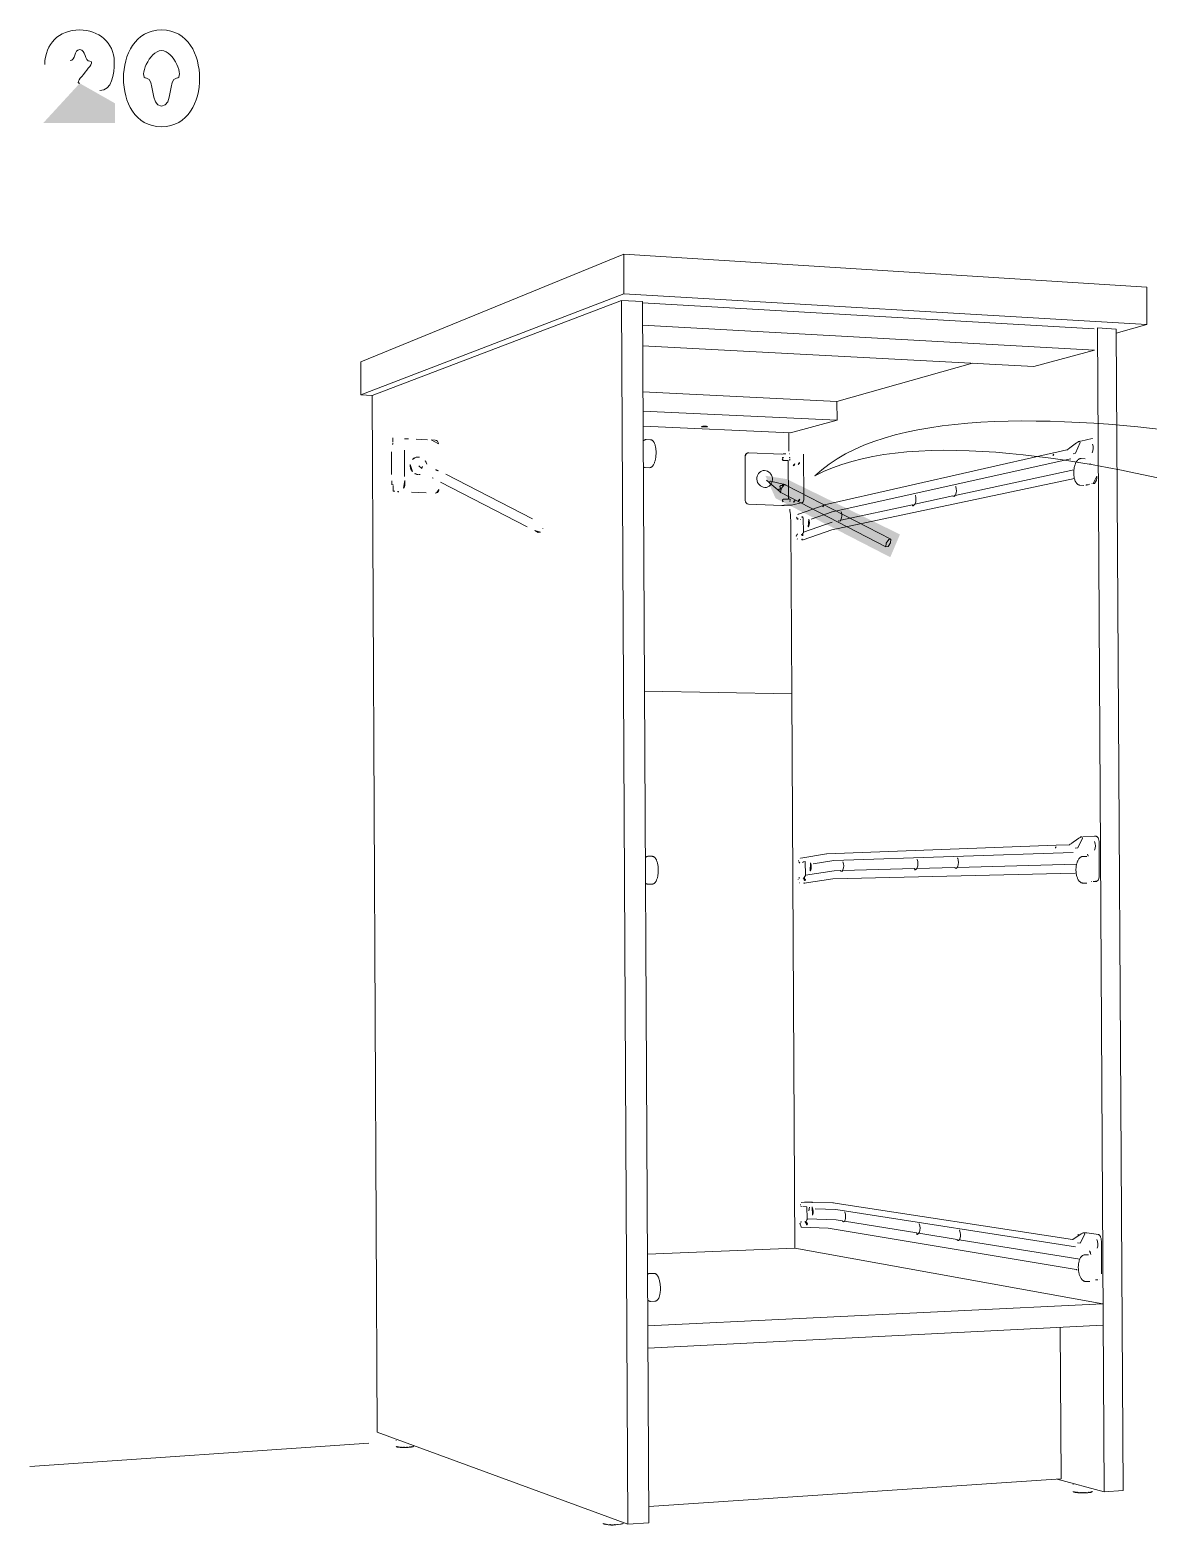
# Model space of a CAD drawing. Header units: metres. Extents: x -27.1 to 47.9, y -10.7 to 6.6.
# Drawn here: x 31.065 to 32.752, y -3.427 to -1.172 of the extents above; entities that cross this region are included whole.
import ezdxf

# ---------------------------------------------------------------- set-up
doc = ezdxf.new("R2010")
doc.units = ezdxf.units.M
doc.header["$MEASUREMENT"] = 0
doc.layers.add('PDF_Working_Num_Penna__255_Num_Penna__255_Num_Penna__255_Num_Penna__255_Num_Penna__255_Num_Penna__255', color=255, linetype='Continuous', lineweight=18)
doc.layers.add('PDF_Working_Num_Penna__7_Num_Penna__7_Num_Penna__7_Num_Penna__7_Num_Penna__7_Num_Penna__7', color=7, linetype='Continuous', lineweight=18)

msp = doc.modelspace()

# ---------------------------------------------------------------- hatches: boundary and pattern name
at = {"layer": 'PDF_Working_Num_Penna__255_Num_Penna__255_Num_Penna__255_Num_Penna__255_Num_Penna__255_Num_Penna__255', "linetype": 'Continuous', "lineweight": 18}
msp.add_hatch(color=255, dxfattribs=at).paths.add_polyline_path([(32.1747, -1.8444), (32.1899, -1.8782), (32.363, -1.9672), (32.3776, -1.9328), (32.2068, -1.8494)])
at = {"layer": 'PDF_Working_Num_Penna__7_Num_Penna__7_Num_Penna__7_Num_Penna__7_Num_Penna__7_Num_Penna__7', "linetype": 'Continuous', "lineweight": 18}
msp.add_hatch(color=7, dxfattribs=at).paths.add_polyline_path([(31.1405, -1.2525), (31.0853, -1.3125), (31.1939, -1.3125), (31.1939, -1.2828)])

# ---------------------------------------------------------------- linework, layer by layer
at = {"layer": 'PDF_Working_Num_Penna__7_Num_Penna__7_Num_Penna__7_Num_Penna__7_Num_Penna__7_Num_Penna__7', "color": 7, "linetype": 'Continuous', "lineweight": 18, "flags": 128}
for points in [[(32.7498, -1.5598), (31.9609, -1.5104), (31.5643, -1.6725), (31.5646, -1.7225)], [(31.9609, -1.5104), (31.9612, -1.57), (32.7501, -1.6162)], [(31.5646, -1.7225), (31.9612, -1.57)], [(32.7498, -1.5598), (32.7501, -1.6162)], [(31.9892, -1.5818), (31.9578, -1.58), (31.5816, -1.7233)], [(31.9673, -3.4257), (31.9578, -1.58)], [(31.9987, -3.4236), (31.9892, -1.5818)], [(31.9892, -1.5835), (32.6706, -1.6228)], [(32.6708, -1.6548), (31.9894, -1.6171)], [(32.6856, -3.3766), (32.6753, -1.6215)], [(32.7037, -1.6231), (32.6753, -1.6215)], [(32.7037, -1.6231), (32.714, -3.3746), (32.6856, -3.3766)], [(32.7501, -1.6162), (32.7037, -1.6291)], [(31.9895, -1.6482), (32.5797, -1.6796)], [(32.5797, -1.6796), (32.6708, -1.6548)], [(32.4868, -1.6746), (32.2825, -1.7322)], [(31.5816, -1.7233), (31.5646, -1.7225)], [(31.5816, -1.7233), (31.5891, -3.2865), (31.9673, -3.4257), (31.9987, -3.4236)], [(32.2123, -1.7794), (32.2827, -1.7603), (32.2825, -1.7322), (31.9899, -1.718)], [(32.2827, -1.7603), (31.99, -1.7467)], [(31.991, -1.7695), (32.2123, -1.7794)], [(32.2099, -1.7793), (32.21, -1.8072)], [(31.6477, -1.7893), (31.6649, -1.79)], [(31.995, -1.7898), (32.0015, -1.7901), (32.0021, -1.7902), (32.0028, -1.7903), (32.0034, -1.7906), (32.0039, -1.7909), (32.0045, -1.7913), (32.005, -1.7917), (32.0055, -1.7922), (32.0059, -1.7928), (32.0064, -1.7935), (32.0068, -1.7942), (32.0072, -1.795), (32.0076, -1.7958), (32.0079, -1.7967), (32.0083, -1.7978), (32.0086, -1.799), (32.0088, -1.8002), (32.0091, -1.8014), (32.0093, -1.8027), (32.0094, -1.804), (32.0096, -1.8053), (32.0097, -1.8066), (32.0097, -1.8079), (32.0098, -1.8093), (32.0097, -1.8106), (32.0097, -1.8119), (32.0096, -1.8132), (32.0095, -1.8145), (32.0094, -1.8159), (32.0092, -1.8171), (32.009, -1.8183), (32.0088, -1.8196), (32.0085, -1.8207), (32.0082, -1.8219), (32.0079, -1.823), (32.0076, -1.824), (32.0072, -1.8251), (32.0068, -1.826), (32.0064, -1.8269), (32.0059, -1.8278), (32.0054, -1.8286), (32.0049, -1.8294), (32.0044, -1.83), (32.0037, -1.8306), (32.0032, -1.8311), (32.0026, -1.8315), (32.002, -1.8318), (32.0013, -1.832), (32.0006, -1.8321), (31.9999, -1.8322), (31.9934, -1.8319)], [(32.6458, -1.7935), (32.6449, -1.7941), (32.6441, -1.7947), (32.6316, -1.8038)], [(32.6471, -1.7927), (32.6476, -1.7926), (32.648, -1.7925), (32.6484, -1.7924), (32.6493, -1.7941), (32.6425, -1.8104), (32.6386, -1.8112)], [(32.6502, -1.792), (32.6676, -1.788), (32.6679, -1.788), (32.6682, -1.788)], [(31.6109, -1.8424), (31.6108, -1.8084)], [(31.6304, -1.8059), (31.6305, -1.8456)], [(32.1996, -1.8118), (32.1497, -1.8096)], [(32.2112, -1.8792), (32.2094, -1.8797), (32.2091, -1.8215)], [(32.2439, -1.9098), (32.2752, -1.8988), (32.6354, -1.8187)], [(32.2638, -1.8884), (32.6091, -1.8099)], [(32.6301, -1.8053), (32.6297, -1.8054), (32.6293, -1.8054), (32.6099, -1.8098)], [(32.655, -1.8588), (32.6491, -1.8586), (32.6484, -1.8585), (32.6478, -1.8584), (32.6472, -1.8582), (32.6467, -1.858), (32.6461, -1.8577), (32.6455, -1.8572), (32.6448, -1.8567), (32.6442, -1.8561), (32.6437, -1.8555), (32.6432, -1.8547), (32.6427, -1.854), (32.6423, -1.8531), (32.6418, -1.8523), (32.6415, -1.8513), (32.6411, -1.8503), (32.6408, -1.8492), (32.6405, -1.848), (32.6402, -1.8468), (32.6401, -1.8456), (32.6399, -1.8444), (32.6397, -1.8431), (32.6397, -1.8418), (32.6397, -1.8406), (32.6397, -1.8393), (32.6397, -1.838), (32.6398, -1.8367), (32.6399, -1.8355), (32.6401, -1.8342), (32.6402, -1.833), (32.6405, -1.8318), (32.6408, -1.8306), (32.6411, -1.8295), (32.6414, -1.8284), (32.6418, -1.8273), (32.6422, -1.8263), (32.6426, -1.8253), (32.6431, -1.8244), (32.6436, -1.8235), (32.6442, -1.8226), (32.6447, -1.8218), (32.6453, -1.8211), (32.646, -1.8204), (32.6467, -1.8199), (32.6474, -1.8194), (32.6481, -1.819), (32.6488, -1.8188), (32.6495, -1.8185), (32.6503, -1.8184), (32.6511, -1.8184), (32.657, -1.8187)], [(31.8233, -1.9094), (31.6926, -1.842)], [(32.6406, -1.8483), (32.2748, -1.9261), (32.2318, -1.9408)], [(31.6409, -1.8693), (31.6629, -1.8701)], [(31.8153, -1.9212), (31.6846, -1.8538)], [(32.181, -1.8552), (32.1967, -1.8688)], [(32.1824, -1.8525), (32.2012, -1.857)], [(32.198, -1.8698), (32.3564, -1.9515), (32.3598, -1.9512), (32.3635, -1.9455), (32.364, -1.9402)], [(32.2055, -1.8585), (32.364, -1.9402), (32.3606, -1.9405), (32.3568, -1.9461), (32.3564, -1.9515)], [(32.2246, -1.9023), (32.2635, -1.8885), (32.2638, -1.8884)], [(32.213, -1.9169), (32.213, -1.914), (32.2129, -1.9112), (32.2127, -1.9083), (32.2126, -1.9055), (32.2123, -1.9027), (32.212, -1.9), (32.2117, -1.8973), (32.2114, -1.8946)], [(32.2316, -1.9083), (32.2322, -1.9292)], [(32.2317, -1.9304), (32.232, -1.9301), (32.2321, -1.9296), (32.2322, -1.9292), (32.2754, -1.9142)], [(32.2144, -2.173), (32.213, -1.9169)], [(31.9922, -2.1691), (32.2144, -2.173)], [(32.2189, -3.0092), (32.2144, -2.173)], [(32.6493, -2.3898), (32.6484, -2.3903), (32.6475, -2.3908), (32.6351, -2.3995)], [(32.6506, -2.389), (32.6511, -2.3889), (32.6515, -2.3889), (32.6519, -2.3889), (32.6528, -2.3907), (32.646, -2.4057), (32.6421, -2.4059)], [(32.6536, -2.3888), (32.6711, -2.3881)], [(32.2467, -2.4297), (32.2781, -2.4247), (32.6389, -2.4127)], [(32.2673, -2.4145), (32.6133, -2.4017)], [(32.6336, -2.401), (32.6332, -2.401), (32.6328, -2.401), (32.6134, -2.4017)], [(31.9974, -2.4183), (32.0039, -2.4183), (32.0046, -2.4184), (32.0052, -2.4185), (32.0058, -2.4187), (32.0064, -2.419), (32.007, -2.4194), (32.0075, -2.4198), (32.008, -2.4203), (32.0085, -2.4208), (32.009, -2.4215), (32.0094, -2.4222), (32.0098, -2.423), (32.0103, -2.4238), (32.0106, -2.4247), (32.011, -2.4257), (32.0114, -2.4269), (32.0117, -2.428), (32.012, -2.4293), (32.0123, -2.4306), (32.0125, -2.4318), (32.0127, -2.4331), (32.0128, -2.4344), (32.0129, -2.4357), (32.013, -2.4371), (32.013, -2.4384), (32.013, -2.4397), (32.013, -2.441), (32.0129, -2.4423), (32.0128, -2.4436), (32.0127, -2.4449), (32.0126, -2.4461), (32.0124, -2.4473), (32.0122, -2.4485), (32.0119, -2.4497), (32.0117, -2.4508), (32.0113, -2.4518), (32.011, -2.4529), (32.0106, -2.4538), (32.0103, -2.4548), (32.0098, -2.4557), (32.0094, -2.4565), (32.0089, -2.4572), (32.0083, -2.4579), (32.0078, -2.4585), (32.0072, -2.459), (32.0067, -2.4594), (32.0061, -2.4597), (32.0054, -2.46), (32.0047, -2.4602), (32.004, -2.4603), (31.9974, -2.4603)], [(32.2669, -2.4146), (32.228, -2.421)], [(32.2317, -2.4264), (32.2344, -2.4259), (32.235, -2.4468)], [(32.6595, -2.4587), (32.6536, -2.4587), (32.6529, -2.4586), (32.6523, -2.4585), (32.6517, -2.4584), (32.6511, -2.4582), (32.6506, -2.4579), (32.6499, -2.4575), (32.6492, -2.457), (32.6486, -2.4564), (32.648, -2.4558), (32.6475, -2.4551), (32.6469, -2.4543), (32.6465, -2.4535), (32.646, -2.4527), (32.6456, -2.4518), (32.6452, -2.4508), (32.6448, -2.4497), (32.6444, -2.4485), (32.6441, -2.4474), (32.6438, -2.4461), (32.6436, -2.4449), (32.6435, -2.4437), (32.6433, -2.4424), (32.6432, -2.4411), (32.6431, -2.4398), (32.6431, -2.4386), (32.6431, -2.4373), (32.6432, -2.436), (32.6433, -2.4348), (32.6435, -2.4336), (32.6436, -2.4324), (32.6438, -2.4312), (32.6441, -2.4301), (32.6444, -2.4289), (32.6447, -2.4279), (32.645, -2.4268), (32.6455, -2.4258), (32.6459, -2.4249), (32.6464, -2.424), (32.6469, -2.4231), (32.6474, -2.4223), (32.648, -2.4216), (32.6486, -2.4209), (32.6492, -2.4203), (32.6499, -2.4198), (32.6506, -2.4194), (32.6513, -2.4191), (32.652, -2.4188), (32.6528, -2.4187), (32.6535, -2.4186), (32.6595, -2.4186)], [(32.2332, -2.4587), (32.2766, -2.4522)], [(32.2766, -2.4522), (32.6418, -2.4437)], [(32.2311, -2.9465), (32.2373, -2.9467), (32.2377, -2.965)], [(32.2766, -2.941), (32.2452, -2.9402), (32.2449, -2.94), (32.2352, -2.9398)], [(32.2495, -2.9501), (32.2809, -2.951), (32.6423, -3.0074)], [(32.6384, -2.9961), (32.6377, -2.9961), (32.2766, -2.941)], [(32.6434, -3.0415), (32.2693, -2.9791), (32.2287, -2.9775), (32.2285, -2.9774), (32.2284, -2.9772), (32.227, -2.9729)], [(32.6528, -2.9867), (32.6519, -2.9871), (32.651, -2.9877), (32.6385, -2.996)], [(32.6569, -2.9863), (32.6554, -2.9861), (32.6563, -2.9881), (32.6495, -3.0018), (32.6455, -3.0012)], [(32.6817, -3.0479), (32.6815, -2.9995), (32.6814, -2.9983), (32.6813, -2.9971), (32.6812, -2.9959), (32.6809, -2.9948), (32.6806, -2.9937), (32.6803, -2.9927), (32.6799, -2.9918), (32.6794, -2.991), (32.6789, -2.9903), (32.6784, -2.9897), (32.6779, -2.9893), (32.6773, -2.989), (32.6768, -2.9888), (32.6592, -2.9863)], [(31.9966, -3.0182), (32.2189, -3.0092)], [(32.6834, -3.0932), (32.2189, -3.0092)], [(32.664, -3.0594), (32.6581, -3.0596), (32.6575, -3.0596), (32.6568, -3.0595), (32.6562, -3.0594), (32.6557, -3.0592), (32.6551, -3.059), (32.6543, -3.0586), (32.6537, -3.0581), (32.653, -3.0576), (32.6524, -3.057), (32.6518, -3.0563), (32.6513, -3.0556), (32.6507, -3.0548), (32.6502, -3.0539), (32.6498, -3.0531), (32.6493, -3.052), (32.6489, -3.051), (32.6485, -3.0498), (32.6481, -3.0487), (32.6478, -3.0475), (32.6475, -3.0463), (32.6472, -3.045), (32.647, -3.0438), (32.6469, -3.0425), (32.6467, -3.0412), (32.6467, -3.0399), (32.6466, -3.0387), (32.6466, -3.0374), (32.6467, -3.0361), (32.6467, -3.0349), (32.6469, -3.0337), (32.647, -3.0325), (32.6472, -3.0313), (32.6474, -3.0302), (32.6477, -3.0291), (32.648, -3.028), (32.6483, -3.027), (32.6487, -3.026), (32.6491, -3.0251), (32.6495, -3.0242), (32.65, -3.0234), (32.6506, -3.0226), (32.6512, -3.0219), (32.6518, -3.0213), (32.6525, -3.0207), (32.6531, -3.0203), (32.6538, -3.02), (32.6545, -3.0197), (32.6553, -3.0195), (32.656, -3.0194), (32.662, -3.0192)], [(31.9998, -3.0474), (32.0063, -3.0472), (32.007, -3.0472), (32.0076, -3.0473), (32.0083, -3.0475), (32.0088, -3.0477), (32.0094, -3.0481), (32.0099, -3.0485), (32.0105, -3.0489), (32.011, -3.0495), (32.0115, -3.0501), (32.0119, -3.0508), (32.0124, -3.0516), (32.0128, -3.0524), (32.0133, -3.0532), (32.0137, -3.0543), (32.0141, -3.0554), (32.0145, -3.0565), (32.0148, -3.0578), (32.0151, -3.059), (32.0154, -3.0603), (32.0156, -3.0616), (32.0158, -3.0629), (32.016, -3.0642), (32.0161, -3.0656), (32.0162, -3.0669), (32.0162, -3.0682), (32.0163, -3.0695), (32.0163, -3.0708), (32.0162, -3.0721), (32.0162, -3.0734), (32.0161, -3.0747), (32.0159, -3.0759), (32.0158, -3.0771), (32.0156, -3.0783), (32.0154, -3.0794), (32.0151, -3.0805), (32.0148, -3.0815), (32.0145, -3.0825), (32.0142, -3.0834), (32.0137, -3.0844), (32.0133, -3.0852), (32.0128, -3.086), (32.0123, -3.0867), (32.0118, -3.0873), (32.0113, -3.0878), (32.0108, -3.0883), (32.0101, -3.0886), (32.0095, -3.089), (32.0088, -3.0891), (32.0081, -3.0892), (32.0015, -3.0895)], [(31.9972, -3.1262), (32.6834, -3.0933)], [(31.9973, -3.1599), (32.6836, -3.1254)], [(32.6207, -3.3571), (32.6194, -3.1286)], [(31.5767, -3.3035), (31.0653, -3.3387)], [(31.6178, -3.3082), (31.6179, -3.3084), (31.6181, -3.3086), (31.6184, -3.3087), (31.6186, -3.3089), (31.6191, -3.309), (31.6195, -3.3091), (31.6201, -3.3092), (31.6207, -3.3093), (31.6214, -3.3094), (31.6221, -3.3095), (31.6229, -3.3095), (31.6238, -3.3096), (31.6247, -3.3097), (31.6256, -3.3097), (31.6266, -3.3098), (31.6276, -3.3098), (31.6286, -3.3098), (31.6297, -3.3098), (31.6307, -3.3098), (31.6317, -3.3098), (31.6328, -3.3097), (31.6338, -3.3097), (31.6348, -3.3097), (31.6358, -3.3096), (31.6368, -3.3095), (31.6377, -3.3094), (31.6386, -3.3094), (31.6394, -3.3092), (31.6402, -3.3091), (31.6408, -3.309), (31.6414, -3.3089), (31.6419, -3.3088), (31.6424, -3.3087), (31.6428, -3.3086), (31.6432, -3.3085), (31.6436, -3.3083), (31.6439, -3.3082), (31.6441, -3.3079), (31.6441, -3.3076)], [(31.9986, -3.3986), (32.6207, -3.3571)], [(32.6149, -3.3575), (32.6856, -3.3766)], [(32.6387, -3.376), (32.6388, -3.3763), (32.639, -3.3765), (32.6393, -3.3767), (32.6396, -3.3769), (32.64, -3.377), (32.6405, -3.3772), (32.6411, -3.3773), (32.6418, -3.3774), (32.6425, -3.3776), (32.6433, -3.3777), (32.6442, -3.3778), (32.6451, -3.3779), (32.646, -3.378), (32.647, -3.3781), (32.6481, -3.3781), (32.6492, -3.3782), (32.6502, -3.3782), (32.6514, -3.3783), (32.6525, -3.3783), (32.6537, -3.3783), (32.6548, -3.3783), (32.6559, -3.3783), (32.657, -3.3782), (32.6581, -3.3782), (32.6592, -3.3781), (32.6602, -3.3781), (32.6612, -3.378), (32.6621, -3.3779), (32.663, -3.3778), (32.6637, -3.3777), (32.6643, -3.3776), (32.6649, -3.3775), (32.6654, -3.3774), (32.6659, -3.3773), (32.6664, -3.3771), (32.6668, -3.3769), (32.6671, -3.3767), (32.6673, -3.3766), (32.6675, -3.3764), (32.6675, -3.3762), (32.6673, -3.3763)]]:
    msp.add_lwpolyline(points, dxfattribs=at)
for points in [[(32.0812, -1.7708), (32.0805, -1.7707), (32.0799, -1.7707), (32.0794, -1.7706), (32.079, -1.7705), (32.0787, -1.7705), (32.0785, -1.7703), (32.0788, -1.7701), (32.0791, -1.77), (32.0796, -1.77), (32.0802, -1.7699), (32.0808, -1.7698), (32.0815, -1.7698), (32.0822, -1.7698), (32.083, -1.7698), (32.0838, -1.7698), (32.0845, -1.7698), (32.0851, -1.7698), (32.0858, -1.7699), (32.0863, -1.77), (32.0867, -1.77), (32.087, -1.7701), (32.0871, -1.7703), (32.0868, -1.7705), (32.0865, -1.7705), (32.086, -1.7706), (32.0855, -1.7707), (32.0848, -1.7707), (32.0841, -1.7708), (32.0834, -1.7708), (32.0826, -1.7708), (32.0819, -1.7708)], [(31.6123, -1.797), (31.6124, -1.7968), (31.6126, -1.7966), (31.6127, -1.7963), (31.6128, -1.7959), (31.6128, -1.7955), (31.6129, -1.795)], [(31.6128, -1.787), (31.6128, -1.7932), (31.6129, -1.7935), (31.6129, -1.7938)], [(31.6363, -1.7888), (31.6303, -1.7886)], [(31.9911, -1.7914), (31.9915, -1.791), (31.9921, -1.7906), (31.9927, -1.7903), (31.9933, -1.7901), (31.9939, -1.7899), (31.9944, -1.7898)], [(32.6458, -1.7935), (32.6461, -1.7934), (32.6463, -1.7933), (32.6465, -1.7931), (32.6467, -1.793), (32.6469, -1.7929)], [(32.6499, -1.7921), (32.6502, -1.792)], [(31.6468, -1.8168), (31.6456, -1.8173), (31.6445, -1.818), (31.6434, -1.8187), (31.6425, -1.8196)], [(31.6527, -1.8162), (31.6518, -1.8161), (31.6505, -1.8161), (31.6493, -1.8162), (31.648, -1.8164)], [(31.6638, -1.8269), (31.6635, -1.8256), (31.663, -1.8243), (31.6624, -1.8231), (31.6617, -1.822)], [(32.144, -1.8149), (32.144, -1.814), (32.1442, -1.8132), (32.1445, -1.8125), (32.1449, -1.8118), (32.1454, -1.8112), (32.146, -1.8107), (32.1467, -1.8103)], [(32.1474, -1.8101), (32.1484, -1.8098), (32.149, -1.8097)], [(32.1996, -1.8118), (32.1998, -1.8118), (32.2, -1.8118), (32.2002, -1.8118)], [(32.2003, -1.8169), (32.2, -1.8169), (32.1999, -1.8169)], [(32.2017, -1.8213), (32.2013, -1.8212), (32.2009, -1.821), (32.2006, -1.8207), (32.2004, -1.8204), (32.2002, -1.82), (32.2001, -1.8195)], [(32.2009, -1.8172), (32.2006, -1.8174), (32.2003, -1.8178), (32.2002, -1.8182)], [(32.2009, -1.8172), (32.2013, -1.8171), (32.2017, -1.817)], [(32.2015, -1.8115), (32.2018, -1.8114), (32.2022, -1.8113), (32.2028, -1.8113), (32.2034, -1.8112), (32.204, -1.8112), (32.2047, -1.8112), (32.2053, -1.8112)], [(32.2017, -1.8213), (32.208, -1.8215), (32.2083, -1.8215), (32.2086, -1.8215), (32.2089, -1.8215)], [(32.2117, -1.8166), (32.2108, -1.8168)], [(32.2108, -1.821), (32.211, -1.821), (32.2112, -1.8207), (32.2113, -1.8204), (32.2114, -1.82), (32.2115, -1.8196), (32.2115, -1.8191)], [(32.2116, -1.8114), (32.2113, -1.8114), (32.2111, -1.8114)], [(32.2111, -1.8169), (32.2112, -1.817), (32.2113, -1.8172), (32.2114, -1.8176), (32.2115, -1.8179)], [(32.6099, -1.8122), (32.6096, -1.8123), (32.6092, -1.8125), (32.6089, -1.8128), (32.6087, -1.8132), (32.6086, -1.8136), (32.6085, -1.8141)], [(32.6091, -1.8099), (32.6095, -1.8099)], [(32.6301, -1.8053), (32.6306, -1.8047), (32.6311, -1.8042)], [(32.6646, -1.826), (32.6646, -1.8256)], [(31.6389, -1.8275), (31.6388, -1.828), (31.6388, -1.8293), (31.6389, -1.8307), (31.6392, -1.8321), (31.6395, -1.8334), (31.64, -1.8346), (31.6407, -1.8359), (31.6414, -1.837), (31.6422, -1.8381)], [(31.6459, -1.8411), (31.6465, -1.8414), (31.6477, -1.842), (31.649, -1.8424), (31.6502, -1.8426)], [(31.6515, -1.8427), (31.6527, -1.8427), (31.654, -1.8426)], [(31.6566, -1.8334), (31.6518, -1.8293)], [(31.6564, -1.8329), (31.6565, -1.8325), (31.6566, -1.8321), (31.6568, -1.8317), (31.657, -1.8314), (31.6573, -1.8311), (31.6575, -1.8309), (31.6578, -1.8308), (31.658, -1.8307), (31.6578, -1.8308), (31.6575, -1.8309), (31.6573, -1.8311), (31.657, -1.8314), (31.6568, -1.8317), (31.6566, -1.8321), (31.6565, -1.8325)], [(31.6566, -1.8334), (31.6564, -1.8331), (31.6564, -1.8329), (31.6564, -1.8331)], [(31.6736, -1.8481), (31.6732, -1.8478), (31.6728, -1.8476), (31.6725, -1.8473)], [(31.6811, -1.8368), (31.6804, -1.8365), (31.6797, -1.8362), (31.679, -1.836), (31.6785, -1.8358), (31.678, -1.8356), (31.6775, -1.8354), (31.6771, -1.8353)], [(31.9934, -1.8319), (31.9927, -1.8318), (31.9921, -1.8317), (31.9915, -1.8315), (31.9909, -1.8311)], [(31.611, -1.8521), (31.611, -1.8581)], [(31.6131, -1.8584), (31.613, -1.8581), (31.6129, -1.8578), (31.6129, -1.8576)], [(31.6131, -1.8585), (31.6131, -1.8588), (31.6131, -1.8591)], [(31.6132, -1.8672), (31.6131, -1.8609), (31.6131, -1.8606), (31.6131, -1.8603), (31.6131, -1.86)], [(31.6132, -1.8672), (31.6134, -1.8673), (31.6137, -1.8674), (31.614, -1.8674), (31.6145, -1.8675), (31.6151, -1.8675), (31.6157, -1.8676)], [(31.6202, -1.8683), (31.6202, -1.8677)], [(31.6202, -1.8683), (31.6204, -1.8684), (31.6207, -1.8684), (31.6211, -1.8685), (31.6215, -1.8685), (31.622, -1.8686)], [(31.6212, -1.8678), (31.6214, -1.8678)], [(31.6777, -1.8704), (31.6769, -1.8705)], [(31.6777, -1.8704), (31.6786, -1.8701), (31.6778, -1.8703)], [(31.682, -1.8652), (31.682, -1.866), (31.6818, -1.8668), (31.6815, -1.8676), (31.6811, -1.8683), (31.6806, -1.8689), (31.6799, -1.8694), (31.6793, -1.8698)], [(32.181, -1.8552), (32.1762, -1.851)], [(32.1808, -1.8546), (32.1809, -1.8542), (32.181, -1.8538), (32.1812, -1.8535), (32.1814, -1.8531), (32.1817, -1.8528), (32.1819, -1.8526), (32.1822, -1.8525), (32.1824, -1.8525), (32.1822, -1.8525), (32.1819, -1.8526), (32.1817, -1.8528), (32.1814, -1.8531), (32.1812, -1.8535), (32.181, -1.8538), (32.1809, -1.8542)], [(32.181, -1.8552), (32.1808, -1.8548), (32.1808, -1.8546), (32.1808, -1.8548)], [(32.1984, -1.8645), (32.1979, -1.8644), (32.1975, -1.8644), (32.1971, -1.8644), (32.1967, -1.8644), (32.1964, -1.8644), (32.1961, -1.8644), (32.1959, -1.8645), (32.1956, -1.8645), (32.1954, -1.8646), (32.1953, -1.8647), (32.1951, -1.8648), (32.1949, -1.865), (32.1948, -1.8652), (32.1947, -1.8656), (32.1948, -1.8659), (32.1949, -1.8661), (32.195, -1.8663), (32.1951, -1.8666), (32.1953, -1.8668), (32.1955, -1.8671), (32.1957, -1.8674), (32.1959, -1.8677), (32.1962, -1.868), (32.1965, -1.8683), (32.1968, -1.8687), (32.1971, -1.869), (32.1975, -1.8694)], [(32.2022, -1.8588), (32.2016, -1.8588), (32.201, -1.8587), (32.2005, -1.8587), (32.2001, -1.8588), (32.1997, -1.8588), (32.1993, -1.8588), (32.1989, -1.8589), (32.1985, -1.8589), (32.1982, -1.859), (32.198, -1.8591), (32.1977, -1.8592), (32.1975, -1.8593), (32.1973, -1.8594), (32.1971, -1.8596), (32.197, -1.8597), (32.1968, -1.8599), (32.1967, -1.86), (32.1967, -1.8602), (32.1966, -1.8604), (32.1966, -1.8606), (32.1966, -1.8608), (32.1966, -1.8611), (32.1967, -1.8613), (32.1968, -1.8616), (32.1969, -1.8619), (32.197, -1.8622), (32.1971, -1.8625), (32.1973, -1.8629), (32.1975, -1.8632), (32.1978, -1.8636), (32.1981, -1.864)], [(32.198, -1.8699), (32.1976, -1.8696), (32.1972, -1.8693), (32.1969, -1.869)], [(32.2012, -1.857), (32.2009, -1.8569), (32.2007, -1.8569), (32.2005, -1.8569), (32.2003, -1.8569), (32.2003, -1.8571), (32.2005, -1.8574), (32.2006, -1.8575), (32.2008, -1.8577), (32.2011, -1.858), (32.2014, -1.8582), (32.2018, -1.8585)], [(32.2055, -1.8585), (32.2048, -1.8582), (32.2041, -1.8579), (32.2034, -1.8577), (32.2029, -1.8575), (32.2024, -1.8573), (32.2019, -1.8572), (32.2015, -1.8571)], [(32.6577, -1.8583), (32.6584, -1.8583), (32.6591, -1.8582), (32.6597, -1.8582), (32.6604, -1.8581), (32.6609, -1.858), (32.6613, -1.8579)], [(32.6632, -1.8574), (32.663, -1.8573), (32.6627, -1.8572)], [(32.6627, -1.8576), (32.6629, -1.8575)], [(32.6632, -1.8574), (32.6632, -1.8571)], [(32.6672, -1.856), (32.6674, -1.856)], [(32.2005, -1.8811), (32.2005, -1.8807), (32.2007, -1.8803), (32.2009, -1.88)], [(32.2005, -1.8811), (32.2005, -1.882), (32.2005, -1.8824), (32.2007, -1.8828), (32.2009, -1.8832), (32.2013, -1.8835)], [(32.2012, -1.8797), (32.2014, -1.8795), (32.2017, -1.8795)], [(32.202, -1.8795), (32.2083, -1.8797), (32.2086, -1.8797), (32.209, -1.8797), (32.2092, -1.8797)], [(32.2112, -1.8885), (32.2115, -1.8885), (32.2118, -1.8885)], [(32.2117, -1.8797), (32.2116, -1.8795), (32.2114, -1.8794)], [(32.2119, -1.8816), (32.2118, -1.8821), (32.2118, -1.8824), (32.2117, -1.8828), (32.2115, -1.8831), (32.2114, -1.8833), (32.2117, -1.8833)], [(32.2117, -1.8797), (32.2118, -1.88), (32.2118, -1.8804), (32.2119, -1.8808)], [(32.2613, -1.8914), (32.2614, -1.8908), (32.2617, -1.8902), (32.262, -1.8896), (32.2624, -1.8892), (32.2629, -1.8888)], [(32.3998, -1.8868), (32.4, -1.8867)], [(32.4593, -1.8756), (32.4594, -1.8755), (32.4596, -1.8753), (32.4599, -1.875), (32.4602, -1.8748), (32.4604, -1.8746), (32.4606, -1.8743)], [(32.4606, -1.8736), (32.4609, -1.8735)], [(32.2221, -1.9082), (32.2219, -1.9079), (32.2219, -1.9075), (32.2218, -1.9071), (32.2219, -1.9067)], [(32.2221, -1.9082), (32.2228, -1.9093), (32.2231, -1.9096), (32.2234, -1.9099), (32.2239, -1.91)], [(32.2227, -1.9035), (32.2228, -1.9033)], [(32.2246, -1.9023), (32.2244, -1.9024), (32.2242, -1.9025), (32.2241, -1.9025), (32.2239, -1.9027), (32.2238, -1.9028), (32.2236, -1.9029)], [(32.2278, -1.9102), (32.2281, -1.9102), (32.2283, -1.9102)], [(32.2295, -1.9068), (32.2296, -1.9066), (32.2298, -1.9064), (32.23, -1.9063), (32.2302, -1.9063), (32.2304, -1.9064), (32.2306, -1.9065), (32.231, -1.9068), (32.2313, -1.9073), (32.2315, -1.9078)], [(32.2305, -1.9061), (32.2306, -1.9063)], [(32.2752, -1.8988), (32.2752, -1.8985)], [(32.2855, -1.9132), (32.2856, -1.9131), (32.2856, -1.9128), (32.2855, -1.9126), (32.2855, -1.9125), (32.2853, -1.9123), (32.2851, -1.9121)], [(32.2868, -1.913), (32.2869, -1.9128), (32.2871, -1.9127), (32.2874, -1.9124), (32.2876, -1.9122), (32.2878, -1.912), (32.288, -1.9117)], [(31.8267, -1.9271), (31.832, -1.9298), (31.8354, -1.9295)], [(31.8388, -1.9243), (31.8392, -1.9238)], [(32.2213, -1.9348), (32.2212, -1.9351), (32.2212, -1.9354)], [(32.2213, -1.9348), (32.2219, -1.9333), (32.2219, -1.9336), (32.2219, -1.9339)], [(32.2236, -1.9325), (32.2231, -1.9325), (32.2227, -1.9326), (32.2224, -1.9328), (32.2221, -1.933)], [(32.2292, -1.933), (32.2291, -1.9329), (32.2289, -1.9327), (32.2287, -1.9327)], [(32.2292, -1.933), (32.2301, -1.9352)], [(32.2312, -1.9349), (32.231, -1.9343), (32.2308, -1.9337), (32.2307, -1.9331), (32.2307, -1.9325), (32.2308, -1.9319), (32.231, -1.9314), (32.2313, -1.9309)], [(32.223, -1.9398), (32.2228, -1.9395)], [(32.2296, -1.9403), (32.2295, -1.9399)], [(32.2296, -1.9403), (32.2297, -1.9406), (32.2299, -1.9408), (32.2301, -1.9409), (32.2304, -1.941)], [(32.23, -1.94), (32.2297, -1.94)], [(32.2304, -1.9401), (32.2302, -1.94), (32.23, -1.94), (32.2298, -1.9399)], [(32.2318, -1.9408), (32.2312, -1.9409)], [(32.6493, -2.3898), (32.6496, -2.3896), (32.6498, -2.3895), (32.65, -2.3894), (32.6502, -2.3893), (32.6504, -2.3891)], [(32.6533, -2.3888), (32.6536, -2.3888)], [(32.6134, -2.4041), (32.613, -2.4042), (32.6126, -2.4044), (32.6123, -2.4047), (32.6121, -2.4051), (32.612, -2.4055), (32.612, -2.4061)], [(32.6336, -2.401), (32.634, -2.4005), (32.6345, -2.4)], [(31.9943, -2.4194), (31.9946, -2.4192), (31.9952, -2.4189), (31.9957, -2.4186), (31.9963, -2.4184), (31.9968, -2.4184)], [(32.2247, -2.4248), (32.2246, -2.4252), (32.2247, -2.4257)], [(32.2254, -2.427), (32.2251, -2.427)], [(32.2254, -2.427), (32.2255, -2.4272), (32.2258, -2.4276), (32.2262, -2.4279), (32.2266, -2.428)], [(32.2255, -2.4217), (32.2256, -2.4215)], [(32.228, -2.421), (32.2278, -2.421), (32.2276, -2.4211)], [(32.2312, -2.4278), (32.2311, -2.428), (32.2309, -2.4281)], [(32.2315, -2.4269), (32.2312, -2.4278)], [(32.4625, -2.4364), (32.4626, -2.4362), (32.4628, -2.4361), (32.463, -2.4358), (32.4633, -2.4356), (32.4635, -2.4354), (32.4637, -2.4352)], [(32.4641, -2.4341), (32.4644, -2.434)], [(32.6606, -2.4151), (32.6609, -2.4159), (32.6613, -2.4169), (32.6615, -2.4179)], [(32.2241, -2.453), (32.2241, -2.4533), (32.2241, -2.4536)], [(32.2264, -2.4507), (32.2259, -2.4508), (32.2255, -2.4509), (32.2252, -2.451), (32.2249, -2.4513)], [(32.2321, -2.451), (32.2319, -2.4508), (32.2317, -2.4507), (32.2315, -2.4507)], [(32.232, -2.451), (32.2336, -2.4551)], [(32.2897, -2.4411), (32.2898, -2.4409), (32.29, -2.4408), (32.2903, -2.4406), (32.2905, -2.4404), (32.2907, -2.4402), (32.2909, -2.44)], [(32.4031, -2.4358), (32.4033, -2.4357)], [(32.6667, -2.4563), (32.6665, -2.4563), (32.6662, -2.4563)], [(32.6702, -2.4562), (32.6697, -2.4562), (32.6693, -2.4562), (32.669, -2.4562)], [(32.6702, -2.4562), (32.6707, -2.4562), (32.6709, -2.4561)], [(32.6723, -2.456), (32.672, -2.4561), (32.6718, -2.4561), (32.6716, -2.4561), (32.6714, -2.4561)], [(31.9974, -2.4603), (31.9968, -2.4602), (31.9962, -2.4601), (31.9956, -2.4599), (31.995, -2.4596), (31.9944, -2.4592), (31.9939, -2.4588)], [(32.2259, -2.4584), (32.2257, -2.4582)], [(32.2325, -2.4584), (32.2327, -2.4585), (32.233, -2.4587), (32.2332, -2.4587)], [(32.2332, -2.4584), (32.233, -2.4583), (32.2328, -2.4583), (32.2326, -2.4583)], [(32.2339, -2.4587), (32.2336, -2.4587)], [(32.2276, -2.9444), (32.2275, -2.9441), (32.2274, -2.9437), (32.2275, -2.9433)], [(32.2291, -2.9465), (32.2279, -2.9464)], [(32.2284, -2.9405), (32.2284, -2.9403)], [(32.2286, -2.9402), (32.2334, -2.94), (32.2337, -2.94), (32.234, -2.94)], [(32.2334, -2.94), (32.2336, -2.94)], [(32.2344, -2.9398), (32.2341, -2.9399), (32.2339, -2.94)], [(32.2354, -2.9398), (32.2352, -2.9398)], [(32.2403, -2.953), (32.2403, -2.9521), (32.2404, -2.9512), (32.2405, -2.9503), (32.2406, -2.9495), (32.2408, -2.9487), (32.241, -2.948), (32.2413, -2.9474)], [(32.2449, -2.94), (32.2455, -2.9401)], [(32.2773, -2.941), (32.2771, -2.941)], [(32.227, -2.9716), (32.2269, -2.972), (32.2268, -2.9724)], [(32.2292, -2.9694), (32.2288, -2.9695), (32.2284, -2.9696), (32.2281, -2.9698), (32.2278, -2.97)], [(32.2354, -2.9709), (32.2349, -2.9695), (32.2346, -2.9693), (32.2343, -2.9692)], [(32.2354, -2.9709), (32.2364, -2.9737), (32.2365, -2.9739), (32.2366, -2.974), (32.2369, -2.9742), (32.2373, -2.9742), (32.2375, -2.974), (32.2377, -2.9738), (32.2378, -2.9736)], [(32.238, -2.9728), (32.2379, -2.9731)], [(32.2926, -2.9697), (32.2927, -2.9696), (32.2929, -2.9695), (32.2931, -2.9692), (32.2934, -2.9691), (32.2936, -2.9689), (32.2938, -2.9688)], [(32.2944, -2.9674), (32.2946, -2.9673)], [(32.4064, -2.9854), (32.4067, -2.9854)], [(32.4656, -2.9978), (32.4658, -2.9976), (32.4659, -2.9975), (32.4662, -2.9973), (32.4665, -2.9971), (32.4667, -2.9969), (32.4669, -2.9968)], [(32.4675, -2.9952), (32.4678, -2.9952)], [(32.6377, -2.9961), (32.6379, -2.9961)], [(32.6469, -2.9904), (32.6467, -2.9897), (32.6466, -2.989), (32.6465, -2.9882)], [(32.6528, -2.9867), (32.653, -2.9866), (32.6533, -2.9865), (32.6535, -2.9863), (32.6536, -2.9862), (32.6538, -2.9861)], [(32.6554, -2.9861), (32.655, -2.986), (32.6545, -2.986)], [(32.6592, -2.9863), (32.6588, -2.9862), (32.6582, -2.9861), (32.6576, -2.9861), (32.657, -2.986), (32.6562, -2.986), (32.6555, -2.9859), (32.6548, -2.9859)], [(32.6637, -3.0132), (32.6641, -3.014), (32.6644, -3.0149), (32.6648, -3.0158), (32.665, -3.0168), (32.6652, -3.0179), (32.6653, -3.0189)], [(32.645, -3.0417), (32.6444, -3.0417), (32.6439, -3.0416)], [(31.9976, -3.0481), (31.9981, -3.0478), (31.9987, -3.0476), (31.9993, -3.0475)], [(32.6737, -3.0571), (32.6733, -3.0571), (32.6729, -3.057), (32.6725, -3.057)], [(32.6737, -3.0571), (32.6742, -3.0571), (32.6744, -3.0571)], [(32.6754, -3.0571), (32.6751, -3.0571), (32.6749, -3.0571)], [(32.6758, -3.0571), (32.6757, -3.0571)], [(32.678, -3.057), (32.6778, -3.057)], [(32.0015, -3.0895), (32.0009, -3.0895), (32.0003, -3.0894), (31.9997, -3.0892), (31.9991, -3.089), (31.9985, -3.0887), (31.9979, -3.0882), (31.9974, -3.0878)], [(31.6176, -3.2988), (31.6178, -3.2988)], [(31.6178, -3.2991), (31.6176, -3.299)], [(31.6185, -3.3086), (31.6184, -3.3085)], [(31.619, -3.3085), (31.6191, -3.3086)], [(31.6193, -3.3086), (31.6193, -3.3087)], [(31.6198, -3.3087), (31.62, -3.3087)], [(31.6201, -3.3089), (31.6199, -3.3088)], [(31.6203, -3.3087), (31.6202, -3.3089)], [(31.6208, -3.3088), (31.6212, -3.3089)], [(31.6212, -3.309), (31.621, -3.309)], [(31.6213, -3.3089), (31.6212, -3.309)], [(31.6221, -3.309), (31.6224, -3.309)], [(31.6224, -3.3092), (31.6222, -3.3092)], [(31.6234, -3.3091), (31.6236, -3.3091), (31.6238, -3.3091)], [(31.6249, -3.3092), (31.6251, -3.3092), (31.6254, -3.3092)], [(31.6265, -3.3092), (31.6268, -3.3093), (31.627, -3.3093)], [(31.6281, -3.3093), (31.6284, -3.3093), (31.6287, -3.3093)], [(31.6298, -3.3093), (31.6302, -3.3093), (31.6304, -3.3093)], [(31.6316, -3.3092), (31.632, -3.3093)], [(31.6333, -3.3092), (31.6335, -3.3092), (31.6337, -3.3092)], [(31.635, -3.3091), (31.6352, -3.3091), (31.6354, -3.3091)], [(31.6366, -3.309), (31.6368, -3.309), (31.637, -3.309)], [(31.6381, -3.3089), (31.6383, -3.3089), (31.6385, -3.3088)], [(31.6395, -3.3087), (31.6397, -3.3087)], [(31.64, -3.3087), (31.6399, -3.3088)], [(31.6407, -3.3086), (31.6409, -3.3086)], [(31.6412, -3.3085), (31.6411, -3.3087)], [(31.6418, -3.3084), (31.642, -3.3084)], [(31.6427, -3.3082), (31.6428, -3.3081)], [(31.6441, -3.3076), (31.6443, -3.3075)], [(32.6387, -3.3657), (32.6389, -3.3656)], [(32.6387, -3.3657), (32.6387, -3.3659)], [(32.6392, -3.3764), (32.6391, -3.3763)], [(32.6398, -3.3766), (32.6396, -3.3766)], [(32.6403, -3.3766), (32.6406, -3.3767)], [(32.6413, -3.3768), (32.6415, -3.3769)], [(32.6417, -3.3771), (32.6415, -3.3771)], [(32.6425, -3.3771), (32.6429, -3.3771)], [(32.6429, -3.3773), (32.6427, -3.3773)], [(32.6439, -3.3772), (32.6441, -3.3773), (32.6443, -3.3773)], [(32.6443, -3.3775), (32.6441, -3.3774)], [(32.6454, -3.3774), (32.6456, -3.3774), (32.6459, -3.3774)], [(32.6471, -3.3775), (32.6474, -3.3776), (32.6476, -3.3776)], [(32.6488, -3.3776), (32.6492, -3.3777), (32.6494, -3.3777)], [(32.6506, -3.3777), (32.651, -3.3777), (32.6513, -3.3777)], [(32.6514, -3.3777), (32.6514, -3.3779)], [(32.6525, -3.3777), (32.6529, -3.3777), (32.6531, -3.3777)], [(32.6544, -3.3777), (32.6546, -3.3777), (32.6548, -3.3777)], [(32.6552, -3.3777), (32.6551, -3.3779), (32.6549, -3.3779)], [(32.6563, -3.3777), (32.6565, -3.3777), (32.6567, -3.3777)], [(32.6581, -3.3776), (32.6583, -3.3776), (32.6585, -3.3776)], [(32.6598, -3.3776), (32.66, -3.3776), (32.6602, -3.3776)], [(32.6614, -3.3774), (32.6616, -3.3774), (32.6618, -3.3774)], [(32.6621, -3.3774), (32.6619, -3.3775)], [(32.6629, -3.3773), (32.6631, -3.3773)], [(32.6635, -3.3772), (32.6634, -3.3774)], [(32.6642, -3.3771), (32.6644, -3.3771)], [(32.6647, -3.377), (32.6646, -3.3772)], [(32.6653, -3.3769), (32.6655, -3.3769)], [(32.6657, -3.3768), (32.6657, -3.377)], [(32.6662, -3.3766), (32.6664, -3.3766)], [(32.6666, -3.3766), (32.6665, -3.3767)], [(32.6675, -3.376), (32.6677, -3.3759)], [(31.9308, -3.425), (31.931, -3.4251)], [(31.9311, -3.4253), (31.9309, -3.4252)], [(31.9317, -3.4253), (31.9319, -3.4253)], [(31.932, -3.4255), (31.9318, -3.4255)], [(31.9328, -3.4255), (31.9329, -3.4256), (31.9331, -3.4256)], [(31.9331, -3.4258), (31.933, -3.4257)], [(31.934, -3.4257), (31.9342, -3.4258), (31.9344, -3.4258)], [(31.9345, -3.426), (31.9343, -3.4259)], [(31.9355, -3.4259), (31.9357, -3.4259), (31.9359, -3.426)], [(31.9359, -3.4261), (31.9357, -3.4261)], [(31.9371, -3.426), (31.9374, -3.4261), (31.9376, -3.4261)], [(31.9389, -3.4262), (31.9392, -3.4262), (31.9394, -3.4262)], [(31.9407, -3.4262), (31.9411, -3.4263), (31.9413, -3.4263)], [(31.9426, -3.4263), (31.943, -3.4263), (31.9433, -3.4263)], [(31.9435, -3.4263), (31.9434, -3.4264)], [(31.9446, -3.4263), (31.9448, -3.4263), (31.945, -3.4263), (31.9453, -3.4263)], [(31.9455, -3.4263), (31.9454, -3.4264)], [(31.9466, -3.4262), (31.9468, -3.4263), (31.947, -3.4263), (31.9472, -3.4262)], [(31.9485, -3.4262), (31.9487, -3.4262), (31.949, -3.4262)], [(31.9504, -3.4261), (31.9506, -3.4261), (31.9509, -3.4261)], [(31.9522, -3.4259), (31.9524, -3.4259), (31.9527, -3.4259)], [(31.9539, -3.4257), (31.9541, -3.4257), (31.9543, -3.4257)], [(31.9545, -3.4257), (31.9544, -3.4258)], [(31.9554, -3.4255), (31.9556, -3.4255), (31.9558, -3.4255)], [(31.956, -3.4255), (31.9559, -3.4256)], [(31.9567, -3.4253), (31.9569, -3.4253)], [(31.9572, -3.4252), (31.9571, -3.4254)], [(31.9578, -3.4251), (31.9581, -3.425)], [(31.9583, -3.425), (31.9582, -3.4251)], [(31.9588, -3.4248), (31.959, -3.4248)], [(31.9591, -3.4247), (31.9591, -3.4249)], [(31.9594, -3.4245), (31.9596, -3.4245)], [(31.9598, -3.4244), (31.9597, -3.4246)]]:
    msp.add_lwpolyline(points, close=True, dxfattribs=at)
for points in [[(31.6707, -1.7903), (31.6766, -1.7905, -0.390286), (31.6817, -1.7961)], [(32.224, -1.8274), (32.2244, -1.8273), (32.2248, -1.827), (32.2252, -1.8266), (32.2255, -1.826), (32.2259, -1.8254), (32.2262, -1.8246, 0.144517)], [(32.1761, -1.8619, 0.823015), (32.1735, -1.8364), (32.1723, -1.8364), (32.1711, -1.8365), (32.1699, -1.8369, 0.868757)], [(32.2167, -1.8293), (32.2171, -1.8291), (32.2175, -1.8288), (32.2179, -1.8284), (32.2183, -1.8279), (32.2186, -1.8272), (32.219, -1.8265, 0.145123)], [(32.6747, -1.8452, -0.23388), (32.6709, -1.8558), (32.6706, -1.8559), (32.6704, -1.856), (32.67, -1.856), (32.6698, -1.8561), (32.6693, -1.8561), (32.6689, -1.8562)], [(31.6306, -1.8513), (31.6306, -1.8573, -0.19422), (31.6289, -1.8632)], [(32.217, -1.8842), (32.2175, -1.884), (32.2178, -1.8837), (32.2182, -1.8833), (32.2186, -1.8827), (32.219, -1.8821), (32.2193, -1.8814, 0.141947)], [(32.2243, -1.8825), (32.2247, -1.8823), (32.2251, -1.882), (32.2255, -1.8816), (32.2259, -1.881), (32.2262, -1.8804), (32.2266, -1.8797, 0.138863)], [(32.2393, -1.9216), (32.2397, -1.9215, 0.187788), (32.2401, -1.9096)], [(32.2424, -2.4403), (32.2427, -2.4402, 0.187254), (32.2427, -2.4282)], [(32.245, -2.9469), (32.2451, -2.9472), (32.2453, -2.9474, -0.186796), (32.2457, -2.9594)]]:
    msp.add_lwpolyline(points, format="xyb", close=True, dxfattribs=at)
for points in [[(32.144, -1.8149), (32.1443, -1.8818, 0.390444), (32.1491, -1.8872), (32.1995, -1.889), (32.2, -1.8891), (32.2006, -1.8891), (32.2012, -1.889), (32.2017, -1.889), (32.2022, -1.889), (32.2026, -1.889), (32.2029, -1.8889), (32.2046, -1.8885), (32.2102, -1.8887), (32.2108, -1.8887), (32.2114, -1.8887), (32.212, -1.8887), (32.2127, -1.8887), (32.2133, -1.8887), (32.2138, -1.8886), (32.2142, -1.8886), (32.2305, -1.8848, 0.231265), (32.2325, -1.8792), (32.2322, -1.812)], [(32.4612, -1.8604), (32.4615, -1.8605), (32.4617, -1.8607, -0.200664), (32.4612, -1.8734), (32.461, -1.8737), (32.4608, -1.874), (32.64, -1.8352)], [(32.2886, -1.8987), (32.289, -1.8988, -0.187819), (32.2885, -1.9109), (32.2883, -1.9112), (32.2882, -1.9115), (32.3966, -1.888), (32.3968, -1.8881), (32.397, -1.8883), (32.3971, -1.8885), (32.3971, -1.8886), (32.3972, -1.8888), (32.3971, -1.889), (32.3969, -1.8892), (32.3967, -1.8894), (32.3967, -1.8896), (32.3968, -1.8898), (32.3971, -1.8898), (32.3974, -1.8897), (32.3976, -1.8895), (32.3979, -1.8893), (32.398, -1.8892), (32.3982, -1.8891), (32.3983, -1.8889), (32.3984, -1.8888), (32.3986, -1.8886), (32.3987, -1.8885), (32.399, -1.8882), (32.3992, -1.888), (32.3995, -1.8878), (32.3997, -1.8875), (32.3999, -1.8873)], [(32.4003, -1.8739), (32.4005, -1.874), (32.4008, -1.8741, -0.195814), (32.4003, -1.8866), (32.4001, -1.887), (32.3999, -1.8873), (32.4574, -1.8748), (32.4576, -1.8749), (32.4578, -1.8751), (32.4578, -1.8753), (32.458, -1.8754), (32.458, -1.8756), (32.4579, -1.8758)], [(32.6712, -2.3881), (32.6733, -2.3881), (32.6739, -2.3882), (32.6744, -2.3884), (32.675, -2.3888), (32.6755, -2.3892), (32.676, -2.3898), (32.6764, -2.3906), (32.6768, -2.3914), (32.6771, -2.3923), (32.6774, -2.3933), (32.6777, -2.3944), (32.6778, -2.3955), (32.6779, -2.3967), (32.678, -2.3979), (32.6782, -2.4462, -0.272826), (32.6744, -2.456), (32.6741, -2.4561), (32.6739, -2.4561), (32.6736, -2.4561), (32.6733, -2.4561), (32.6729, -2.4562), (32.6724, -2.4562), (32.6718, -2.4562), (32.6709, -2.4562)], [(32.2913, -2.4266), (32.2916, -2.4267, -0.186517), (32.2916, -2.4388), (32.2914, -2.4393), (32.2911, -2.4397), (32.3997, -2.4367), (32.3999, -2.437), (32.4, -2.4372), (32.4001, -2.4374), (32.4002, -2.4376), (32.4003, -2.4378), (32.4001, -2.438), (32.3999, -2.4382), (32.3998, -2.4384), (32.3997, -2.4386), (32.3999, -2.4389), (32.4001, -2.4389), (32.4003, -2.4389), (32.4005, -2.4389), (32.4007, -2.4388), (32.4009, -2.4386), (32.4012, -2.4383), (32.4014, -2.4382), (32.4016, -2.438), (32.4018, -2.4377), (32.4021, -2.4375), (32.4023, -2.4373), (32.4025, -2.4371), (32.4027, -2.4369), (32.4029, -2.4367)], [(32.4031, -2.423), (32.4033, -2.423), (32.4036, -2.4232, -0.19277), (32.4036, -2.4356), (32.4033, -2.4362), (32.4029, -2.4367), (32.4606, -2.4351), (32.4608, -2.4353), (32.4609, -2.4355), (32.461, -2.4357), (32.4611, -2.4359), (32.4612, -2.4361), (32.461, -2.4363)], [(32.4641, -2.421), (32.4644, -2.4211), (32.4647, -2.4212, -0.197419), (32.4647, -2.4338), (32.4643, -2.4345), (32.4639, -2.435), (32.6441, -2.43)], [(32.2352, -2.4546), (32.2351, -2.4541), (32.2349, -2.4537), (32.2346, -2.4533, -0.407762), (32.2345, -2.4481), (32.2347, -2.4477), (32.2349, -2.4473), (32.235, -2.4468), (32.2783, -2.4401), (32.288, -2.4398), (32.2882, -2.4401), (32.2884, -2.4403), (32.2884, -2.4404), (32.2885, -2.4406), (32.2885, -2.4408), (32.2884, -2.441)], [(32.238, -2.9728), (32.2379, -2.9723), (32.2377, -2.9719), (32.2374, -2.9715, -0.402489), (32.2373, -2.9663), (32.2376, -2.9659), (32.2377, -2.9655), (32.2377, -2.965), (32.2812, -2.9665), (32.2909, -2.9681), (32.2911, -2.9683), (32.2912, -2.9685), (32.2913, -2.9688), (32.2914, -2.969), (32.2914, -2.9692), (32.2913, -2.9695)], [(32.2939, -2.955), (32.2941, -2.9551), (32.2943, -2.9551, -0.186793), (32.2948, -2.9672), (32.2945, -2.9678), (32.2942, -2.9682), (32.294, -2.9685), (32.4028, -2.9861), (32.4029, -2.9864), (32.4031, -2.9866), (32.4032, -2.9869), (32.4033, -2.9871), (32.4033, -2.9873), (32.4033, -2.9875), (32.4031, -2.9877), (32.403, -2.9878), (32.4028, -2.988), (32.4028, -2.9883), (32.4028, -2.9885), (32.4031, -2.9886), (32.4034, -2.9887), (32.4038, -2.9886), (32.404, -2.9885), (32.4042, -2.9883), (32.4043, -2.9882), (32.4045, -2.9881), (32.4046, -2.9879), (32.4047, -2.9878), (32.4049, -2.9876), (32.4052, -2.9874), (32.4054, -2.9872), (32.4056, -2.987), (32.4058, -2.9869), (32.406, -2.9867)], [(32.4059, -2.9726), (32.4062, -2.9726), (32.4064, -2.9727, -0.190497), (32.4069, -2.9852), (32.4066, -2.9858), (32.4063, -2.9863), (32.406, -2.9867), (32.4637, -2.996), (32.4639, -2.9962), (32.4641, -2.9965), (32.4642, -2.9967), (32.4643, -2.9969), (32.4643, -2.9972), (32.4643, -2.9974), (32.4641, -2.9976)], [(32.4669, -2.9821), (32.4673, -2.9822), (32.4675, -2.9823, -0.201137), (32.4681, -2.995), (32.4678, -2.9956), (32.4674, -2.9961), (32.4671, -2.9966), (32.6487, -3.0259)], [(31.9601, -3.4241), (31.96, -3.4243, -0.160632), (31.9301, -3.4246), (31.9299, -3.4245), (31.93, -3.4247), (31.9302, -3.4248), (31.9303, -3.425)]]:
    msp.add_lwpolyline(points, format="xyb", dxfattribs=at)
at = {"layer": 'PDF_Working_Num_Penna__7_Num_Penna__7_Num_Penna__7_Num_Penna__7_Num_Penna__7_Num_Penna__7', "color": 7, "linetype": 'Continuous', "lineweight": 18}
for centre, radius, start, end in [((32.6521, -1.8024), 0.0169, 333.8423, 20.1996), ((32.6559, -2.4026), 0.0166, 336.6258, 23.3742), ((32.6588, -3.0036), 0.0172, 340.1733, 25.554)]:
    msp.add_arc(centre, radius, start, end, dxfattribs=at)
for points in [[(31.1403, -1.172), (31.1084, -1.172), (31.0887, -1.1929), (31.0876, -1.224)], [(31.1925, -1.22), (31.1925, -1.1906), (31.1687, -1.172), (31.1403, -1.172)], [(31.2065, -1.2449), (31.2065, -1.2098), (31.2237, -1.172), (31.2639, -1.172)], [(31.2639, -1.172), (31.304, -1.172), (31.3212, -1.2098), (31.3212, -1.2449)], [(31.1258, -1.2182), (31.1349, -1.2182), (31.131, -1.2017), (31.1405, -1.2017)], [(31.1405, -1.2017), (31.1498, -1.2017), (31.1473, -1.2193), (31.1559, -1.2193)], [(31.2639, -1.203), (31.2457, -1.203), (31.2283, -1.2448), (31.2414, -1.2448)], [(31.2863, -1.2448), (31.2994, -1.2448), (31.282, -1.203), (31.2639, -1.203)], [(31.1559, -1.2193), (31.1683, -1.2193), (31.1288, -1.2525), (31.1405, -1.2525)], [(31.1706, -1.2632), (31.1893, -1.2632), (31.1925, -1.2394), (31.1925, -1.22)], [(31.2639, -1.3179), (31.2235, -1.3179), (31.2065, -1.2801), (31.2065, -1.2449)], [(31.2414, -1.2448), (31.2545, -1.2448), (31.2457, -1.2869), (31.2639, -1.2869)], [(31.2639, -1.2869), (31.282, -1.2869), (31.2732, -1.2448), (31.2863, -1.2448)], [(31.3212, -1.2449), (31.3212, -1.2801), (31.3042, -1.3179), (31.2639, -1.3179)], [(33.2879, -1.8761), (33.2879, -1.8761), (32.4584, -1.6413), (32.2493, -1.8445)], [(32.2493, -1.8445), (32.5182, -1.7011), (33.2693, -2.0037), (33.2693, -2.0037)]]:
    msp.add_open_spline(points, degree=3, dxfattribs=at)

doc.saveas('drawing.dxf')
